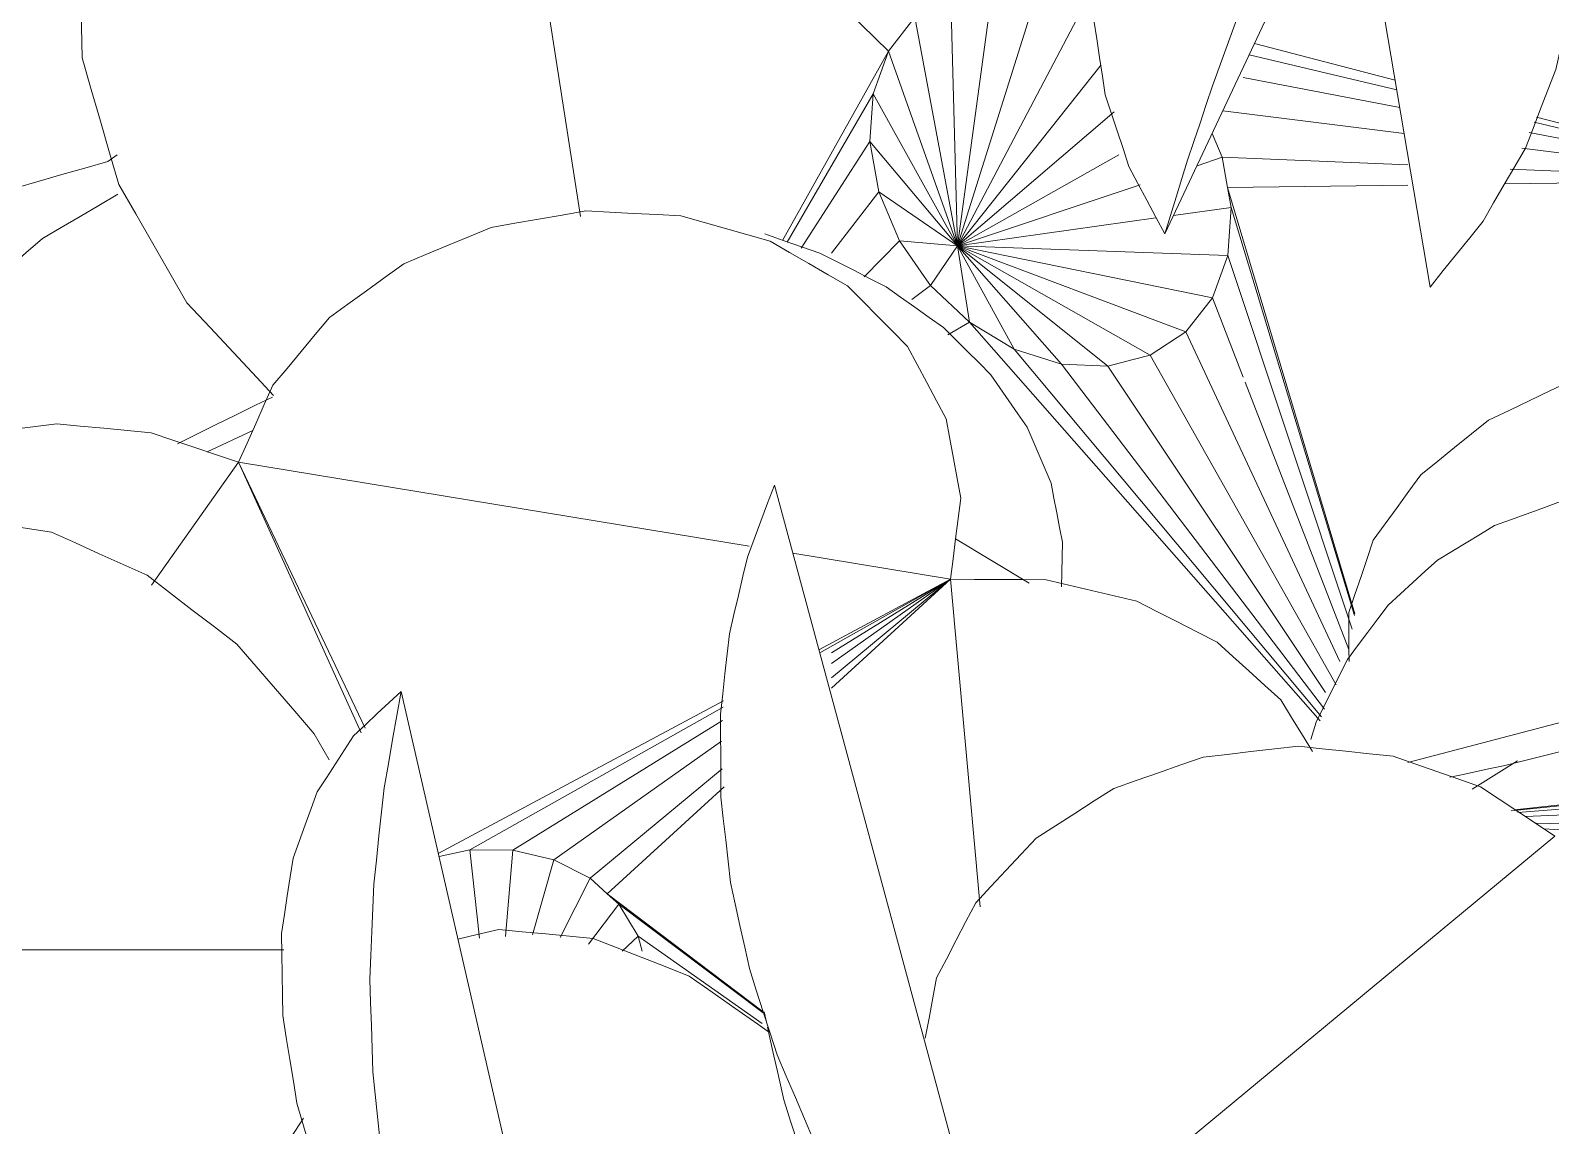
# Model space of a CAD drawing. Header units: metres. Extents: x -18.34 to -13.25, y -25.49 to -16.26.
# Drawn here: x -14.8942 to -14.8171, y -16.7014 to -16.6458 of the extents above; entities that cross this region are included whole.
import ezdxf

# ---------------------------------------------------------------- set-up
doc = ezdxf.new("R2010")
doc.units = ezdxf.units.M
doc.layers.add('Importações nas famílias', color=7, linetype='Continuous', lineweight=5)
doc.layers.add('Vegetação', color=7, linetype='Continuous', lineweight=5)

# ---------------------------------------------------------------- blocks, each defined once
blk = doc.blocks.new('Planta_pergolado_12200 - plantas pergolado_skp_Component_12-V1604-Pavimento 02 - Executivo')
at = {"layer": 'Importações nas famílias', "color": 9}
blk.add_line((0.095002, 0.252293), (0.09253, 0.249045), dxfattribs=at)
at = {"layer": 'Importações nas famílias', "color": 9, "flags": 128}
for points in [[(0.109183, 0.257234), (0.10958, 0.258068), (0.109976, 0.258902), (0.110373, 0.259735)], [(0.107256, 0.254281), (0.107738, 0.255019), (0.10822, 0.255758), (0.108702, 0.256496), (0.109183, 0.257234)], [(0.105032, 0.251779), (0.105588, 0.252405), (0.106144, 0.25303), (0.1067, 0.253656), (0.107256, 0.254281)], [(0.102565, 0.249787), (0.103182, 0.250285), (0.103799, 0.250783), (0.104415, 0.251281), (0.105032, 0.251779)], [(0.099911, 0.248351), (0.100574, 0.24871), (0.101238, 0.249069), (0.101901, 0.249428), (0.102565, 0.249787)], [(0.097133, 0.247505), (0.097827, 0.247716), (0.098522, 0.247928), (0.099216, 0.248139), (0.099911, 0.248351)], [(0.092187, 0.247551), (0.092881, 0.247458), (0.093589, 0.247363), (0.094296, 0.247269)], [(0.094296, 0.247269), (0.095005, 0.247328), (0.095714, 0.247387), (0.096423, 0.247446), (0.097133, 0.247505)]]:
    blk.add_lwpolyline(points, dxfattribs=at)
blk = doc.blocks.new('Planta_pergolado_12200 - plantas pergolado_skp_Component_12-V1605-Pavimento 02 - Executivo')
at = {"layer": 'Importações nas famílias', "color": 9}
for p, q in [((0.126205, 0.22989), (0.104455, 0.228609)), ((0.117888, 0.220268), (0.118679, 0.220131))]:
    blk.add_line(p, q, dxfattribs=at)
at = {"layer": 'Importações nas famílias', "color": 9, "flags": 128}
for points in [[(0.104455, 0.228609), (0.105164, 0.227899), (0.105874, 0.22719), (0.106583, 0.22648), (0.107293, 0.22577)], [(0.107293, 0.22577), (0.108102, 0.225177), (0.108911, 0.224584), (0.10972, 0.223991), (0.110529, 0.223398)], [(0.110529, 0.223398), (0.111419, 0.222936), (0.112309, 0.222474), (0.113199, 0.222012), (0.114089, 0.22155)], [(0.114089, 0.22155), (0.115039, 0.221229), (0.115989, 0.220909), (0.116938, 0.220588), (0.117888, 0.220268)]]:
    blk.add_lwpolyline(points, dxfattribs=at)
blk = doc.blocks.new('Planta_pergolado_12200 - plantas pergolado_skp_Component_17-V1607-Pavimento 02 - Executivo')
at = {"layer": 'Importações nas famílias', "color": 9}
for p, q in [((0.081635, 0.22691), (0.080531, 0.229191)), ((0.079306, 0.227461), (0.079298, 0.224543)), ((0.078813, 0.224595), (0.078972, 0.226835)), ((0.079125, 0.224561), (0.079195, 0.227164)), ((0.079334, 0.227307), (0.079344, 0.224538)), ((0.078159, 0.22525), (0.078297, 0.22602)), ((0.078416, 0.224981), (0.078598, 0.226341))]:
    blk.add_line(p, q, dxfattribs=at)
at = {"layer": 'Importações nas famílias', "color": 9, "flags": 128}
for points in [[(0.087187, 0.234356), (0.08775, 0.234298), (0.088625, 0.234207), (0.0895, 0.234116)], [(0.0895, 0.234116), (0.090322, 0.233735), (0.091145, 0.233353), (0.091967, 0.232972), (0.092789, 0.232591)], [(0.092789, 0.232591), (0.093503, 0.231945), (0.094216, 0.231299), (0.09493, 0.230653), (0.095643, 0.230007)], [(0.095643, 0.230007), (0.096199, 0.22914), (0.096755, 0.228274), (0.097311, 0.227407), (0.097867, 0.226541)], [(0.097867, 0.226541), (0.098228, 0.225513), (0.098589, 0.224485), (0.098949, 0.223457), (0.09931, 0.222429)]]:
    blk.add_lwpolyline(points, dxfattribs=at)
blk = doc.blocks.new('Planta_pergolado_12200 - plantas pergolado_skp_Component_16-V1608-Pavimento 02 - Executivo')
for name in ['Planta_pergolado_12200 - plantas pergolado_skp_Component_12-V1604-Pavimento 02 - Executivo', 'Planta_pergolado_12200 - plantas pergolado_skp_Component_17-V1607-Pavimento 02 - Executivo', 'Planta_pergolado_12200 - plantas pergolado_skp_Component_12-V1605-Pavimento 02 - Executivo']:
    blk.add_blockref(name, (0, 0))
blk = doc.blocks.new('Planta_pergolado_12200 - plantas pergolado_skp_-V1669-Pavimento 02 - Executivo')
blk.add_blockref('Planta_pergolado_12200 - plantas pergolado_skp_Component_16-V1608-Pavimento 02 - Executivo', (0, 0))
blk = doc.blocks.new('Planta_pergolado_12200 - plantas pergolado_skp_-V1872-Pavimento 02 - Executivo')
at = {"rotation": 89.9999999999999}
blk.add_blockref('Planta_pergolado_12200 - plantas pergolado_skp_-V1669-Pavimento 02 - Executivo', (0.52797, 0.01573), dxfattribs=at)
blk = doc.blocks.new('Planta_pergolado_12200 - plantas pergolado_skp_Component_12-V1876-Pavimento 02 - Executivo')
at = {"layer": 'Importações nas famílias', "color": 9}
for p, q in [((-0.258222, -0.037104), (-0.237944, -0.046629)), ((-0.260112, -0.048027), (-0.260978, -0.047532))]:
    blk.add_line(p, q, dxfattribs=at)
at = {"layer": 'Importações nas famílias', "color": 9, "flags": 128}
for points in [[(-0.25811, -0.039166), (-0.257259, -0.039551), (-0.256408, -0.039936)], [(-0.256408, -0.039936), (-0.255519, -0.04031), (-0.25463, -0.040684), (-0.253742, -0.041058), (-0.252853, -0.041431)], [(-0.252853, -0.041431), (-0.251937, -0.041789), (-0.25102, -0.042147), (-0.250104, -0.042505), (-0.249188, -0.042863)], [(-0.249188, -0.042863), (-0.248255, -0.043202), (-0.247321, -0.04354), (-0.246387, -0.043879), (-0.245454, -0.044217)], [(-0.245454, -0.044217), (-0.244513, -0.044532), (-0.243573, -0.044847), (-0.242632, -0.045162), (-0.241692, -0.045477)], [(-0.241692, -0.045477), (-0.240755, -0.045765), (-0.239818, -0.046053), (-0.238881, -0.046341), (-0.237944, -0.046629)], [(-0.237944, -0.046629), (-0.238798, -0.047085), (-0.239652, -0.047541), (-0.240506, -0.047997), (-0.24136, -0.048452)], [(-0.256435, -0.049403), (-0.257354, -0.049059), (-0.258273, -0.048715), (-0.259193, -0.048371), (-0.260112, -0.048027)], [(-0.24136, -0.048452), (-0.242272, -0.048755), (-0.243183, -0.049057), (-0.244094, -0.04936), (-0.245005, -0.049662)], [(-0.252631, -0.050143), (-0.253582, -0.049958), (-0.254533, -0.049773), (-0.255484, -0.049588), (-0.256435, -0.049403)], [(-0.245005, -0.049662), (-0.245951, -0.049804), (-0.246898, -0.049946), (-0.247845, -0.050088), (-0.248791, -0.05023)], [(-0.248791, -0.05023), (-0.249751, -0.050208), (-0.250711, -0.050186), (-0.251671, -0.050165), (-0.252631, -0.050143)]]:
    blk.add_lwpolyline(points, dxfattribs=at)
blk = doc.blocks.new('Planta_pergolado_12200 - plantas pergolado_skp_Component_12-V1878-Pavimento 02 - Executivo')
at = {"layer": 'Importações nas famílias', "color": 9}
for p, q in [((-0.21868, -0.005404), (-0.211126, -0.03431)), ((-0.213855, -0.019046), (-0.213573, -0.019924)), ((-0.21228, -0.039222), (-0.213161, -0.038957))]:
    blk.add_line(p, q, dxfattribs=at)
at = {"layer": 'Importações nas famílias', "color": 9, "flags": 128}
for points in [[(-0.221048, -0.008778), (-0.220456, -0.007934), (-0.219864, -0.007091), (-0.219272, -0.006247), (-0.21868, -0.005404)], [(-0.21868, -0.005404), (-0.218327, -0.00633), (-0.217975, -0.007257), (-0.217622, -0.008183), (-0.217269, -0.00911)], [(-0.222888, -0.012336), (-0.222428, -0.011446), (-0.221968, -0.010557), (-0.221508, -0.009668), (-0.221048, -0.008778)], [(-0.217269, -0.00911), (-0.216936, -0.010031), (-0.216604, -0.010951), (-0.216271, -0.011872), (-0.215938, -0.012793)], [(-0.224157, -0.015992), (-0.22384, -0.015078), (-0.223522, -0.014164), (-0.223205, -0.01325), (-0.222888, -0.012336)], [(-0.215938, -0.012793), (-0.215629, -0.013697), (-0.21532, -0.014602)], [(-0.224825, -0.019663), (-0.224658, -0.018745), (-0.224491, -0.017828), (-0.224324, -0.01691), (-0.224157, -0.015992)], [(-0.224877, -0.023261), (-0.224864, -0.022361), (-0.224851, -0.021462), (-0.224838, -0.020562), (-0.224825, -0.019663)], [(-0.213573, -0.019924), (-0.213321, -0.020767), (-0.213069, -0.021609), (-0.212817, -0.022452), (-0.212565, -0.023294)], [(-0.224311, -0.026702), (-0.224452, -0.025841), (-0.224594, -0.024981), (-0.224735, -0.024121), (-0.224877, -0.023261)], [(-0.212565, -0.023294), (-0.212346, -0.024091), (-0.212127, -0.024889), (-0.211908, -0.025686), (-0.211689, -0.026483)], [(-0.223141, -0.029905), (-0.223433, -0.029104), (-0.223726, -0.028303), (-0.224018, -0.027502), (-0.224311, -0.026702)], [(-0.211689, -0.026483), (-0.211506, -0.027226), (-0.211322, -0.027969), (-0.211139, -0.028712), (-0.210955, -0.029455)], [(-0.221393, -0.032795), (-0.22183, -0.032073), (-0.222267, -0.03135), (-0.222704, -0.030627), (-0.223141, -0.029905)], [(-0.210955, -0.029455), (-0.210809, -0.030136), (-0.210663, -0.030816), (-0.210517, -0.031497), (-0.210371, -0.032177)], [(-0.21911, -0.035305), (-0.219681, -0.034678), (-0.220252, -0.03405), (-0.220822, -0.033423), (-0.221393, -0.032795)], [(-0.216344, -0.037375), (-0.217036, -0.036858), (-0.217727, -0.03634), (-0.218419, -0.035823), (-0.21911, -0.035305)], [(-0.213161, -0.038957), (-0.213957, -0.038562), (-0.214753, -0.038166), (-0.215548, -0.037771), (-0.216344, -0.037375)]]:
    blk.add_lwpolyline(points, dxfattribs=at)
blk = doc.blocks.new('Planta_pergolado_12200 - plantas pergolado_skp_Component_17-V1879-Pavimento 02 - Executivo')
at = {"layer": 'Importações nas famílias', "color": 9}
for p, q in [((-0.203798, -0.056007), (-0.220421, -0.057505)), ((-0.221736, -0.065505), (-0.220421, -0.057505)), ((-0.216684, -0.06354), (-0.220421, -0.057505)), ((-0.220421, -0.057505), (-0.216683, -0.064141)), ((-0.21615, -0.06354), (-0.220421, -0.057505)), ((-0.215413, -0.06354), (-0.220421, -0.057505)), ((-0.214887, -0.06354), (-0.220421, -0.057505)), ((-0.220421, -0.057505), (-0.216844, -0.064184)), ((-0.198467, -0.067005), (-0.204455, -0.074916)), ((-0.198413, -0.067005), (-0.203926, -0.074331)), ((-0.197878, -0.06706), (-0.202313, -0.073343)), ((-0.226355, -0.093629), (-0.222099, -0.067716)), ((-0.214254, -0.069021), (-0.206504, -0.083492)), ((-0.213925, -0.069038), (-0.206686, -0.081887)), ((-0.206675, -0.079702), (-0.213258, -0.069072)), ((-0.206183, -0.077623), (-0.212196, -0.069127)), ((-0.205246, -0.075791), (-0.210807, -0.06909)), ((-0.204455, -0.074916), (-0.209893, -0.068986)), ((-0.201551, -0.073152), (-0.202313, -0.073343)), ((-0.202313, -0.073343), (-0.203926, -0.074331)), ((-0.201551, -0.074168), (-0.202313, -0.073343)), ((-0.203926, -0.074331), (-0.204455, -0.074916)), ((-0.203926, -0.074331), (-0.201893, -0.075868)), ((-0.204455, -0.074916), (-0.205246, -0.075791)), ((-0.205246, -0.075791), (-0.206183, -0.077623)), ((-0.202243, -0.0773), (-0.205246, -0.075791)), ((-0.206183, -0.077623), (-0.206675, -0.079702)), ((-0.202378, -0.07871), (-0.206183, -0.077623)), ((-0.206675, -0.079702), (-0.206686, -0.081887)), ((-0.20229, -0.08008), (-0.206675, -0.079702)), ((-0.202206, -0.081394), (-0.206686, -0.081887)), ((-0.206686, -0.081887), (-0.206342, -0.083454)), ((-0.212866, -0.087198), (-0.226355, -0.093629)), ((-0.226355, -0.093629), (-0.212619, -0.087405)), ((-0.220115, -0.098038), (-0.226355, -0.093629))]:
    blk.add_line(p, q, dxfattribs=at)
at = {"layer": 'Importações nas famílias', "color": 9, "flags": 128}
for points in [[(-0.211686, -0.039147), (-0.212513, -0.039654), (-0.213407, -0.040202), (-0.214301, -0.04075)], [(-0.214301, -0.04075), (-0.215033, -0.041559), (-0.215764, -0.042369), (-0.216496, -0.043178), (-0.217228, -0.043987)], [(-0.217228, -0.043987), (-0.217748, -0.045003), (-0.218268, -0.046019), (-0.218787, -0.047034), (-0.219307, -0.04805)], [(-0.219307, -0.04805), (-0.219579, -0.049203), (-0.219852, -0.050355), (-0.220124, -0.051508), (-0.220396, -0.052661)], [(-0.220396, -0.052661), (-0.220403, -0.053872), (-0.220409, -0.055083), (-0.220415, -0.056294), (-0.220421, -0.057505)], [(-0.224529, -0.056986), (-0.225536, -0.057172), (-0.226544, -0.057359), (-0.227551, -0.057546), (-0.228559, -0.057732)], [(-0.220421, -0.057505), (-0.221448, -0.057375), (-0.222475, -0.057246), (-0.223502, -0.057116), (-0.224529, -0.056986)], [(-0.228559, -0.057732), (-0.229478, -0.058223), (-0.230398, -0.058713), (-0.231317, -0.059204), (-0.232236, -0.059694)], [(-0.232236, -0.059694), (-0.233005, -0.060455), (-0.233774, -0.061216), (-0.234542, -0.061977), (-0.235311, -0.062738)], [(-0.235311, -0.062738), (-0.235876, -0.063717), (-0.236442, -0.064697), (-0.237007, -0.065676), (-0.237573, -0.066656)], [(-0.237573, -0.066656), (-0.237897, -0.067787), (-0.238221, -0.068918), (-0.238544, -0.07005), (-0.238868, -0.071181)], [(-0.238868, -0.071181), (-0.238928, -0.072387), (-0.238989, -0.073593), (-0.239049, -0.074799), (-0.239109, -0.076005)], [(-0.239109, -0.076005), (-0.238901, -0.077204), (-0.238693, -0.078403), (-0.238486, -0.079601), (-0.238278, -0.0808)], [(-0.238278, -0.0808), (-0.237817, -0.081909), (-0.237355, -0.083019), (-0.236894, -0.084128), (-0.236432, -0.085238)], [(-0.236432, -0.085238), (-0.235749, -0.086182), (-0.235065, -0.087127), (-0.234381, -0.088072), (-0.233698, -0.089016)], [(-0.233698, -0.089016), (-0.232839, -0.089732), (-0.231979, -0.090447), (-0.23112, -0.091163), (-0.230261, -0.091879)], [(-0.230261, -0.091879), (-0.229284, -0.092316), (-0.228308, -0.092754), (-0.227332, -0.093192), (-0.226355, -0.093629)], [(-0.226355, -0.093629), (-0.22673, -0.094736), (-0.227104, -0.095843), (-0.227479, -0.09695), (-0.227853, -0.098057)], [(-0.227853, -0.098057), (-0.227967, -0.099254), (-0.228081, -0.100452), (-0.228195, -0.10165), (-0.228309, -0.102847)], [(-0.228309, -0.102847), (-0.228154, -0.104054), (-0.227999, -0.105261), (-0.227844, -0.106467), (-0.22769, -0.107674)]]:
    blk.add_lwpolyline(points, dxfattribs=at)
blk = doc.blocks.new('Planta_pergolado_12200 - plantas pergolado_skp_Component_16-V1880-Pavimento 02 - Executivo')
for name in ['Planta_pergolado_12200 - plantas pergolado_skp_Component_12-V1878-Pavimento 02 - Executivo', 'Planta_pergolado_12200 - plantas pergolado_skp_Component_12-V1876-Pavimento 02 - Executivo', 'Planta_pergolado_12200 - plantas pergolado_skp_Component_17-V1879-Pavimento 02 - Executivo']:
    blk.add_blockref(name, (0, 0))
blk = doc.blocks.new('Planta_pergolado_12200 - plantas pergolado_skp_Component_17-V1896-Pavimento 02 - Executivo')
at = {"layer": 'Importações nas famílias', "color": 9}
blk.add_line((-0.184985, -0.053885), (-0.207388, -0.026843), dxfattribs=at)
at = {"layer": 'Importações nas famílias', "color": 9, "flags": 128}
for points in [[(-0.207388, -0.026843), (-0.20801, -0.027787), (-0.208633, -0.02873), (-0.209255, -0.029673), (-0.209877, -0.030617)], [(-0.209877, -0.030617), (-0.210267, -0.031726), (-0.210656, -0.032836), (-0.211045, -0.033945), (-0.211434, -0.035054)], [(-0.211434, -0.035054), (-0.211563, -0.036254), (-0.211693, -0.037454), (-0.211822, -0.038654), (-0.211951, -0.039854)], [(-0.211951, -0.039854), (-0.211812, -0.041062), (-0.211673, -0.042271), (-0.211534, -0.04348), (-0.211394, -0.044688)], [(-0.211394, -0.044688), (-0.210996, -0.045823), (-0.210598, -0.046958), (-0.210199, -0.048093), (-0.209801, -0.049228)], [(-0.209801, -0.049228), (-0.209171, -0.050212), (-0.20854, -0.051196), (-0.20791, -0.052179), (-0.20728, -0.053163)], [(-0.20728, -0.053163), (-0.20646, -0.053929), (-0.205641, -0.054695), (-0.204822, -0.055461), (-0.204003, -0.056227)], [(-0.204003, -0.056227), (-0.20305, -0.056722), (-0.202098, -0.057218), (-0.201145, -0.057713), (-0.200193, -0.058209)], [(-0.200193, -0.058209), (-0.199172, -0.0584), (-0.198151, -0.058592), (-0.197131, -0.058784)]]:
    blk.add_lwpolyline(points, dxfattribs=at)
blk = doc.blocks.new('Planta_pergolado_12200 - plantas pergolado_skp_Component_16-V1897-Pavimento 02 - Executivo')
blk.add_blockref('Planta_pergolado_12200 - plantas pergolado_skp_Component_17-V1896-Pavimento 02 - Executivo', (0, 0))
blk = doc.blocks.new('Planta_pergolado_12200 - plantas pergolado_skp_Component_17-V1931-Pavimento 02 - Executivo')
at = {"layer": 'Importações nas famílias', "color": 9}
for p, q in [((-0.240659, -0.015434), (-0.243874, -0.027773)), ((-0.240659, -0.015434), (-0.243613, -0.027899)), ((-0.243095, -0.028147), (-0.240659, -0.015434)), ((-0.242295, -0.028531), (-0.240659, -0.015434)), ((-0.241228, -0.029115), (-0.240659, -0.015434)), ((-0.240484, -0.029419), (-0.240659, -0.015434)), ((-0.244188, -0.043696), (-0.243039, -0.034494)), ((-0.241836, -0.043726), (-0.241444, -0.03431)), ((-0.240309, -0.043452), (-0.240423, -0.03431)), ((-0.245743, -0.034949), (-0.247604, -0.042092)), ((-0.245265, -0.034869), (-0.24704, -0.042357)), ((-0.245875, -0.042661), (-0.244353, -0.034715)), ((-0.218673, -0.036994), (-0.240309, -0.043452)), ((-0.218581, -0.037009), (-0.239288, -0.04327)), ((-0.217891, -0.037123), (-0.236855, -0.043439)), ((-0.216244, -0.037755), (-0.232974, -0.045562)), ((-0.216848, -0.037294), (-0.219917, -0.038485)), ((-0.215054, -0.037941), (-0.23179, -0.047373)), ((-0.213828, -0.03853), (-0.231336, -0.051881)), ((-0.21468, -0.038485), (-0.231232, -0.049528)), ((-0.219918, -0.038485), (-0.230425, -0.042562)), ((-0.23346, -0.056539), (-0.21324, -0.038761)), ((-0.213445, -0.038681), (-0.232096, -0.054273)), ((-0.23068, -0.042661), (-0.234701, -0.04422)), ((-0.241836, -0.043726), (-0.243042, -0.044235)), ((-0.240309, -0.043452), (-0.241836, -0.043726)), ((-0.241408, -0.045002), (-0.241836, -0.043726)), ((-0.239288, -0.04327), (-0.240309, -0.043452)), ((-0.236855, -0.043439), (-0.239288, -0.04327)), ((-0.239288, -0.04327), (-0.238878, -0.04619)), ((-0.237339, -0.05715), (-0.236855, -0.043439)), ((-0.234701, -0.04422), (-0.236855, -0.043439)), ((-0.234701, -0.04422), (-0.237339, -0.05715)), ((-0.232974, -0.045562), (-0.234701, -0.04422)), ((-0.232974, -0.045562), (-0.237339, -0.05715)), ((-0.23179, -0.047373), (-0.232974, -0.045562)), ((-0.238753, -0.047085), (-0.237339, -0.05715)), ((-0.237339, -0.05715), (-0.23179, -0.047373)), ((-0.231567, -0.048236), (-0.23179, -0.047373)), ((-0.237339, -0.05715), (-0.240444, -0.047881)), ((-0.231232, -0.049528), (-0.231567, -0.048236)), ((-0.237339, -0.05715), (-0.24414, -0.049201)), ((-0.237339, -0.05715), (-0.241956, -0.048969)), ((-0.237339, -0.05715), (-0.246533, -0.049859)), ((-0.231232, -0.049528), (-0.237339, -0.05715)), ((-0.231336, -0.051881), (-0.231232, -0.049528)), ((-0.237339, -0.05715), (-0.24982, -0.050599)), ((-0.237339, -0.05715), (-0.231336, -0.051881)), ((-0.232096, -0.054273), (-0.231336, -0.051881)), ((-0.237339, -0.05715), (-0.25058, -0.052991)), ((-0.237339, -0.05715), (-0.232096, -0.054273)), ((-0.23346, -0.056539), (-0.232096, -0.054273)), ((-0.237339, -0.05715), (-0.250685, -0.055344)), ((-0.237339, -0.05715), (-0.23346, -0.056539)), ((-0.235335, -0.058526), (-0.23346, -0.056539)), ((-0.23346, -0.056539), (-0.232825, -0.057648)), ((-0.237339, -0.05715), (-0.250126, -0.0575)), ((-0.237339, -0.05715), (-0.248943, -0.05931)), ((-0.237339, -0.05715), (-0.247215, -0.060652)), ((-0.237339, -0.05715), (-0.245061, -0.061434)), ((-0.237339, -0.05715), (-0.242628, -0.061602)), ((-0.237339, -0.05715), (-0.240081, -0.061147)), ((-0.237339, -0.05715), (-0.237593, -0.060097)), ((-0.235335, -0.058526), (-0.237339, -0.05715)), ((-0.235789, -0.058842), (-0.235335, -0.058526)), ((-0.235335, -0.058526), (-0.23461, -0.05947)), ((-0.248943, -0.05931), (-0.247215, -0.060652)), ((-0.235789, -0.058842), (-0.237593, -0.060097)), ((-0.237593, -0.060097), (-0.240081, -0.061147)), ((-0.235773, -0.061883), (-0.237593, -0.060097)), ((-0.247215, -0.060652), (-0.263995, -0.077802)), ((-0.237618, -0.066021), (-0.247215, -0.060652)), ((-0.245061, -0.061434), (-0.247215, -0.060652)), ((-0.242628, -0.061602), (-0.245061, -0.061434)), ((-0.245061, -0.061434), (-0.237533, -0.065793)), ((-0.240081, -0.061147), (-0.242628, -0.061602)), ((-0.242628, -0.061602), (-0.23723, -0.065079)), ((-0.236974, -0.06354), (-0.240081, -0.061147)), ((-0.250933, -0.078155), (-0.238824, -0.076278))]:
    blk.add_line(p, q, dxfattribs=at)
at = {"layer": 'Importações nas famílias', "color": 9, "flags": 128}
for points in [[(-0.234456, -0.096251), (-0.233189, -0.095066), (-0.231922, -0.09388), (-0.230656, -0.092694), (-0.229751, -0.091848)], [(-0.240459, -0.0997), (-0.238958, -0.098838), (-0.237457, -0.097976), (-0.235957, -0.097114), (-0.234456, -0.096251)], [(-0.246885, -0.10156), (-0.245278, -0.101095), (-0.243672, -0.10063), (-0.242065, -0.100165), (-0.240459, -0.0997)], [(-0.253184, -0.101672), (-0.251609, -0.101644), (-0.250034, -0.101616), (-0.248459, -0.101588), (-0.246885, -0.10156)]]:
    blk.add_lwpolyline(points, dxfattribs=at)
blk = doc.blocks.new('Planta_pergolado_12200 - plantas pergolado_skp_Component_16-V1932-Pavimento 02 - Executivo')
blk.add_blockref('Planta_pergolado_12200 - plantas pergolado_skp_Component_17-V1931-Pavimento 02 - Executivo', (0, 0))
blk = doc.blocks.new('Planta_pergolado_12200 - plantas pergolado_skp_-V1941-Pavimento 02 - Executivo')
blk.add_blockref('Planta_pergolado_12200 - plantas pergolado_skp_Component_16-V1932-Pavimento 02 - Executivo', (0, 0))
blk = doc.blocks.new('Planta_pergolado_12200 - plantas pergolado_skp_-V1942-Pavimento 02 - Executivo')
for name in ['Planta_pergolado_12200 - plantas pergolado_skp_-V1941-Pavimento 02 - Executivo', 'Planta_pergolado_12200 - plantas pergolado_skp_Component_16-V1897-Pavimento 02 - Executivo', 'Planta_pergolado_12200 - plantas pergolado_skp_Component_16-V1880-Pavimento 02 - Executivo']:
    blk.add_blockref(name, (0, 0))
blk = doc.blocks.new('Planta_pergolado_12200 - plantas pergolado_skp_-V2183-Pavimento 02 - Executivo')
blk.add_blockref('Planta_pergolado_12200 - plantas pergolado_skp_-V1942-Pavimento 02 - Executivo', (0, 0))
blk = doc.blocks.new('Planta_pergolado_12200 - plantas pergolado_skp_Component_12-V2236-Pavimento 02 - Executivo')
at = {"layer": 'Importações nas famílias', "color": 9}
for p, q in [((-0.229667, -0.0919), (-0.229253, -0.092765)), ((-0.227975, -0.092903), (-0.226891, -0.095212)), ((-0.226148, -0.11219), (-0.227259, -0.111826))]:
    blk.add_line(p, q, dxfattribs=at)
at = {"layer": 'Importações nas famílias', "color": 9, "flags": 128}
for points in [[(-0.229253, -0.092765), (-0.228751, -0.093777), (-0.228249, -0.094789), (-0.227747, -0.095801), (-0.227291, -0.096722)], [(-0.237706, -0.103576), (-0.238269, -0.102618), (-0.238831, -0.101661), (-0.239394, -0.100704), (-0.239956, -0.099747)], [(-0.234792, -0.106915), (-0.23552, -0.10608), (-0.236249, -0.105246), (-0.236978, -0.104411), (-0.237706, -0.103576)], [(-0.231282, -0.109687), (-0.23216, -0.108994), (-0.233037, -0.108301), (-0.233914, -0.107608), (-0.234792, -0.106915)], [(-0.227259, -0.111826), (-0.228265, -0.111292), (-0.229271, -0.110757), (-0.230276, -0.110222), (-0.231282, -0.109687)]]:
    blk.add_lwpolyline(points, dxfattribs=at)
blk = doc.blocks.new('Planta_pergolado_12200 - plantas pergolado_skp_Component_16-V2240-Pavimento 02 - Executivo')
blk.add_blockref('Planta_pergolado_12200 - plantas pergolado_skp_Component_12-V2236-Pavimento 02 - Executivo', (0, 0))
blk = doc.blocks.new('Planta_pergolado_12200 - plantas pergolado_skp_Component_17-V2247-Pavimento 02 - Executivo')
at = {"layer": 'Importações nas famílias', "color": 9}
blk.add_line((-0.241622, -0.100256), (-0.241956, -0.099779), dxfattribs=at)
at = {"layer": 'Importações nas famílias', "color": 9, "flags": 128}
blk.add_lwpolyline([(-0.24029, -0.104907), (-0.240623, -0.103744), (-0.240956, -0.102582), (-0.241289, -0.101419), (-0.241622, -0.100256)], dxfattribs=at)
blk = doc.blocks.new('Planta_pergolado_12200 - plantas pergolado_skp_Component_16-V2248-Pavimento 02 - Executivo')
blk.add_blockref('Planta_pergolado_12200 - plantas pergolado_skp_Component_17-V2247-Pavimento 02 - Executivo', (0, 0))
blk = doc.blocks.new('Planta_pergolado_12200 - plantas pergolado_skp_-V2249-Pavimento 02 - Executivo')
for name in ['Planta_pergolado_12200 - plantas pergolado_skp_Component_16-V2248-Pavimento 02 - Executivo', 'Planta_pergolado_12200 - plantas pergolado_skp_Component_16-V2240-Pavimento 02 - Executivo']:
    blk.add_blockref(name, (0, 0))
blk = doc.blocks.new('Planta_pergolado_12200 - plantas pergolado_skp_-V2250-Pavimento 02 - Executivo')
blk.add_blockref('Planta_pergolado_12200 - plantas pergolado_skp_-V2249-Pavimento 02 - Executivo', (0, 0))
blk = doc.blocks.new('Planta_pergolado_12200 - plantas pergolado_skp_Component_12-V2396-Pavimento 02 - Executivo')
at = {"layer": 'Importações nas famílias', "color": 9}
blk.add_line((-0.214726, -0.085381), (-0.167698, -0.074576), dxfattribs=at)
at = {"layer": 'Importações nas famílias', "color": 9, "flags": 128}
for points in [[(-0.169817, -0.077042), (-0.169287, -0.076425), (-0.168758, -0.075809), (-0.168228, -0.075193), (-0.167698, -0.074576)], [(-0.172388, -0.079282), (-0.171746, -0.078722), (-0.171103, -0.078162), (-0.17046, -0.077602), (-0.169817, -0.077042)], [(-0.172506, -0.079229), (-0.173542, -0.08009), (-0.174577, -0.080951), (-0.175612, -0.081812)], [(-0.175384, -0.081273), (-0.174635, -0.080775), (-0.173886, -0.080277), (-0.173137, -0.07978), (-0.172388, -0.079282)], [(-0.178771, -0.082991), (-0.177924, -0.082562), (-0.177078, -0.082132), (-0.176231, -0.081702), (-0.175384, -0.081273)], [(-0.175612, -0.081812), (-0.176715, -0.082566), (-0.177819, -0.08332), (-0.178922, -0.084074), (-0.180025, -0.084828)], [(-0.182511, -0.084419), (-0.181576, -0.084062), (-0.180641, -0.083705), (-0.179706, -0.083348), (-0.178771, -0.082991)], [(-0.186563, -0.08554), (-0.18555, -0.08526), (-0.184537, -0.08498), (-0.183524, -0.0847), (-0.182511, -0.084419)], [(-0.212478, -0.087789), (-0.21304, -0.087187), (-0.213602, -0.086585), (-0.214164, -0.085983), (-0.214726, -0.085381)], [(-0.214726, -0.085381), (-0.213503, -0.085594), (-0.21228, -0.085808), (-0.211056, -0.086021), (-0.209833, -0.086235)], [(-0.190882, -0.086342), (-0.189803, -0.086142), (-0.188723, -0.085941), (-0.187643, -0.085741), (-0.186563, -0.08554)], [(-0.180025, -0.084828), (-0.18117, -0.085458), (-0.182315, -0.086087), (-0.18346, -0.086716), (-0.184605, -0.087345)], [(-0.209833, -0.086235), (-0.208612, -0.086367), (-0.207391, -0.086498), (-0.206169, -0.08663), (-0.204948, -0.086762)], [(-0.19542, -0.086816), (-0.194286, -0.086698), (-0.193151, -0.086579), (-0.192017, -0.086461), (-0.190882, -0.086342)], [(-0.204948, -0.086762), (-0.203743, -0.086811), (-0.202537, -0.086859), (-0.201332, -0.086908), (-0.200126, -0.086957)], [(-0.200126, -0.086957), (-0.198949, -0.086922), (-0.197773, -0.086886), (-0.196596, -0.086851), (-0.19542, -0.086816)], [(-0.209635, -0.089629), (-0.210346, -0.089169), (-0.211056, -0.088709), (-0.211767, -0.088249), (-0.212478, -0.087789)], [(-0.184605, -0.087345), (-0.185765, -0.087835), (-0.186926, -0.088325), (-0.188086, -0.088815), (-0.189246, -0.089304)], [(-0.189246, -0.089304), (-0.190394, -0.089643), (-0.191542, -0.089982), (-0.19269, -0.09032), (-0.193838, -0.090659)], [(-0.206266, -0.090857), (-0.207108, -0.09055), (-0.207951, -0.090243), (-0.208793, -0.089936), (-0.209635, -0.089629)], [(-0.202449, -0.091445), (-0.203403, -0.091298), (-0.204358, -0.091151), (-0.205312, -0.091004), (-0.206266, -0.090857)], [(-0.193838, -0.090659), (-0.194947, -0.090839), (-0.196056, -0.091019), (-0.197165, -0.091199), (-0.198274, -0.091378)], [(-0.198274, -0.091378), (-0.199318, -0.091395), (-0.200361, -0.091412), (-0.201405, -0.091428), (-0.202449, -0.091445)]]:
    blk.add_lwpolyline(points, dxfattribs=at)
blk = doc.blocks.new('Planta_pergolado_12200 - plantas pergolado_skp_Component_12-V2397-Pavimento 02 - Executivo')
at = {"layer": 'Importações nas famílias', "color": 9}
for p, q in [((-0.225194, -0.06644), (-0.176043, -0.053162)), ((-0.197878, -0.066829), (-0.198475, -0.066962))]:
    blk.add_line(p, q, dxfattribs=at)
at = {"layer": 'Importações nas famílias', "color": 9, "flags": 128}
for points in [[(-0.17972, -0.056512), (-0.178801, -0.055675), (-0.177882, -0.054837), (-0.176962, -0.054), (-0.176043, -0.053162)], [(-0.176043, -0.053162), (-0.176349, -0.053822), (-0.176655, -0.054482), (-0.176961, -0.055142), (-0.177267, -0.055802)], [(-0.177267, -0.055802), (-0.17777, -0.05643), (-0.178273, -0.057058), (-0.178776, -0.057686), (-0.179279, -0.058313)], [(-0.183628, -0.059532), (-0.182651, -0.058777), (-0.181674, -0.058022), (-0.180697, -0.057267), (-0.17972, -0.056512)], [(-0.179279, -0.058313), (-0.179966, -0.058894), (-0.180654, -0.059475), (-0.181342, -0.060056), (-0.18203, -0.060637)], [(-0.187722, -0.06219), (-0.186698, -0.061525), (-0.185675, -0.060861), (-0.184651, -0.060197), (-0.183628, -0.059532)], [(-0.18203, -0.060637), (-0.182886, -0.061158), (-0.183742, -0.061678), (-0.184599, -0.062198), (-0.185455, -0.062719)], [(-0.191957, -0.064454), (-0.190898, -0.063888), (-0.189839, -0.063322), (-0.188781, -0.062756), (-0.187722, -0.06219)], [(-0.185455, -0.062719), (-0.18646, -0.063167), (-0.187466, -0.063614), (-0.188471, -0.064062), (-0.189476, -0.06451)], [(-0.196287, -0.066301), (-0.195204, -0.065839), (-0.194122, -0.065378), (-0.19304, -0.064916), (-0.191957, -0.064454)], [(-0.189476, -0.06451), (-0.190606, -0.064874), (-0.191736, -0.065239), (-0.192866, -0.065603), (-0.193996, -0.065968)], [(-0.200662, -0.06771), (-0.199569, -0.067358), (-0.198475, -0.067005), (-0.197381, -0.066653), (-0.196287, -0.066301)], [(-0.193996, -0.065968), (-0.195225, -0.06624), (-0.196454, -0.066513), (-0.197683, -0.066786)], [(-0.225194, -0.06644), (-0.224282, -0.066782), (-0.223369, -0.067125), (-0.222456, -0.067467), (-0.221543, -0.06781)], [(-0.221543, -0.06781), (-0.220572, -0.068039), (-0.219601, -0.068267), (-0.218629, -0.068496), (-0.217658, -0.068725)], [(-0.205036, -0.068664), (-0.203942, -0.068426), (-0.202849, -0.068187), (-0.201756, -0.067948), (-0.200662, -0.06771)], [(-0.217658, -0.068725), (-0.216638, -0.068837), (-0.215619, -0.06895), (-0.2146, -0.069062), (-0.213581, -0.069175)], [(-0.213581, -0.069175), (-0.212525, -0.06917), (-0.211469, -0.069165), (-0.210414, -0.06916), (-0.209358, -0.069155)], [(-0.209358, -0.069155), (-0.208277, -0.069032), (-0.207197, -0.06891), (-0.206116, -0.068787), (-0.205036, -0.068664)]]:
    blk.add_lwpolyline(points, dxfattribs=at)
blk = doc.blocks.new('Planta_pergolado_12200 - plantas pergolado_skp_Component_17-V2398-Pavimento 02 - Executivo')
at = {"layer": 'Importações nas famílias', "color": 9}
for p, q in [((-0.212582, -0.089786), (-0.211258, -0.089027)), ((-0.182804, -0.096985), (-0.19307, -0.090333)), ((-0.201609, -0.09133), (-0.201624, -0.1208))]:
    blk.add_line(p, q, dxfattribs=at)
at = {"layer": 'Importações nas famílias', "color": 9, "flags": 128}
for points in [[(-0.200281, -0.070759), (-0.199469, -0.0696), (-0.198658, -0.068442), (-0.197846, -0.067284), (-0.197426, -0.066685)], [(-0.202196, -0.075637), (-0.201717, -0.074417), (-0.201239, -0.073198), (-0.20076, -0.071978), (-0.200281, -0.070759)], [(-0.202648, -0.080426), (-0.202535, -0.079229), (-0.202422, -0.078031), (-0.202309, -0.076834), (-0.202196, -0.075637)], [(-0.202156, -0.082493), (-0.202388, -0.08152), (-0.202648, -0.080426)], [(-0.217129, -0.093713), (-0.215993, -0.092731), (-0.214856, -0.09175), (-0.213719, -0.090768), (-0.212582, -0.089786)], [(-0.220619, -0.098259), (-0.219747, -0.097122), (-0.218874, -0.095986), (-0.218002, -0.094849), (-0.217129, -0.093713)], [(-0.222814, -0.103114), (-0.222266, -0.1019), (-0.221717, -0.100686), (-0.221168, -0.099472), (-0.220619, -0.098259)], [(-0.223564, -0.107948), (-0.223377, -0.106739), (-0.223189, -0.105531), (-0.223002, -0.104322), (-0.222814, -0.103114)]]:
    blk.add_lwpolyline(points, dxfattribs=at)
blk = doc.blocks.new('Planta_pergolado_12200 - plantas pergolado_skp_Component_16-V2399-Pavimento 02 - Executivo')
for name in ['Planta_pergolado_12200 - plantas pergolado_skp_Component_12-V2397-Pavimento 02 - Executivo', 'Planta_pergolado_12200 - plantas pergolado_skp_Component_17-V2398-Pavimento 02 - Executivo', 'Planta_pergolado_12200 - plantas pergolado_skp_Component_12-V2396-Pavimento 02 - Executivo']:
    blk.add_blockref(name, (0, 0))
blk = doc.blocks.new('Planta_pergolado_12200 - plantas pergolado_skp_-V2409-Pavimento 02 - Executivo')
blk.add_blockref('Planta_pergolado_12200 - plantas pergolado_skp_Component_16-V2399-Pavimento 02 - Executivo', (0, 0))
blk = doc.blocks.new('Planta_pergolado_12200 - plantas pergolado_skp_-V2410-Pavimento 02 - Executivo')
blk.add_blockref('Planta_pergolado_12200 - plantas pergolado_skp_-V2409-Pavimento 02 - Executivo', (0, 0))
blk = doc.blocks.new('Planta_pergolado_12200 - plantas pergolado_skp_-V2476-Pavimento 02 - Executivo')
for name in ['Planta_pergolado_12200 - plantas pergolado_skp_-V2410-Pavimento 02 - Executivo', 'Planta_pergolado_12200 - plantas pergolado_skp_-V2250-Pavimento 02 - Executivo']:
    blk.add_blockref(name, (0, 0))
blk = doc.blocks.new('Planta_pergolado_12200 - Planta_pergolado_12200-V2477-Pavimento 02 - Executivo')
at = {"xscale": 1.068436298615139, "yscale": 1.068436298615139, "zscale": -1.068436298615139, "rotation": 96.20000000000395}
blk.add_blockref('Planta_pergolado_12200 - plantas pergolado_skp_-V1872-Pavimento 02 - Executivo', (-0.073046, -0.337289), dxfattribs=at)
for name in ['Planta_pergolado_12200 - plantas pergolado_skp_-V2476-Pavimento 02 - Executivo', 'Planta_pergolado_12200 - plantas pergolado_skp_-V2183-Pavimento 02 - Executivo']:
    blk.add_blockref(name, (0, 0))

msp = doc.modelspace()

# ---------------------------------------------------------------- block references
at = {"layer": 'Vegetação', "color": 9, "rotation": 270.0000000000001}
msp.add_blockref('Planta_pergolado_12200 - Planta_pergolado_12200-V2477-Pavimento 02 - Executivo', (-14.79, -16.894101), dxfattribs=at)

doc.saveas('drawing.dxf')
